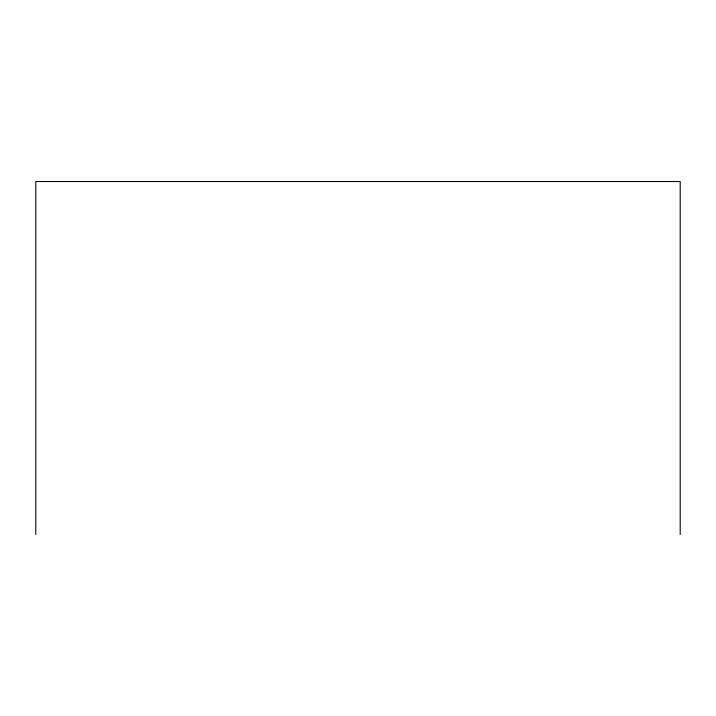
<?xml version="1.0" encoding="UTF-8"?>
<svg xmlns="http://www.w3.org/2000/svg" width="716" height="716" viewBox="0 0 716 716"><rect width="100%" height="100%" fill="white"/><g stroke="black" fill="none" stroke-linecap="round" stroke-linejoin="round"><path stroke-width="1.07" d="M680.2 534.485L680.2 181.515L35.8 181.515L35.8 534.485"/></g></svg>
